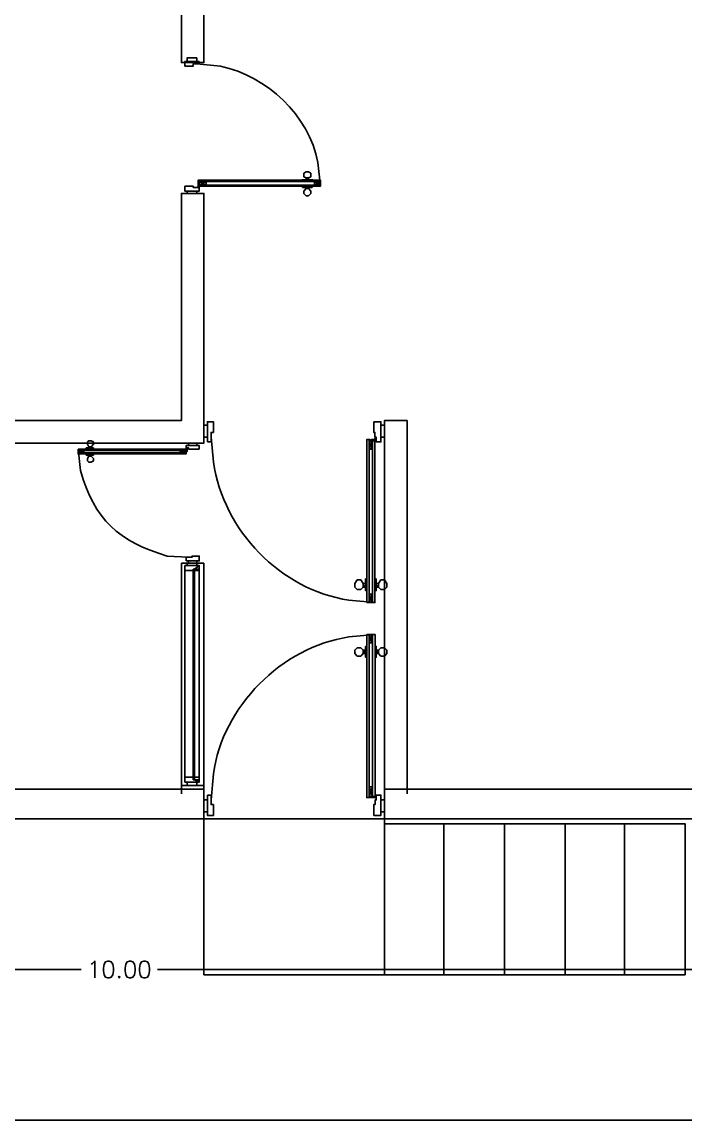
# Model space of a CAD drawing. Header units: millimetres. Extents: x -3 to 3438, y -2371 to 140.
# Drawn here: x 1094.02 to 1098.43, y 36.43 to 43.72 of the extents above; entities that cross this region are included whole.
import ezdxf

# ---------------------------------------------------------------- set-up
doc = ezdxf.new("R2010")
doc.units = ezdxf.units.MM
doc.linetypes.add('DASHDOT', pattern=[25.4, 12.7, -6.35, 0, -6.35])
doc.layers.get('0').update_dxf_attribs({"color": 3})
for name, color, linetype in [('1- 1', 1, 'Continuous'), ('1- 3', 3, 'Continuous'), ('1- muro de carga', 5, 'Continuous'), ('dim-75', 2, 'Continuous'), ('ejes', 140, 'DASHDOT'), ('PUERTAS', 2, 'Continuous'), ('Ventana', 140, 'Continuous')]:
    doc.layers.add(name, color=color, linetype=linetype)
doc.styles.add('75', font='romans.shx', dxfattribs={"height": 0.112})
doc.styles.add('TEXTOS', font='romans.shx')
doc.dimstyles.new('DIM-75P', dxfattribs={"dimtxt": 0.3, "dimasz": 0.3, "dimexe": 0.0675, "dimexo": 0.0468, "dimgap": 0.0375, "dimtad": 0, "dimtih": 1, "dimtoh": 1, "dimzin": 0, "dimdsep": 46, "dimtxsty": 'TEXTOS', "dimcen": 0.3, "dimclrd": 1, "dimclre": 1, "dimclrt": 2, "dimadec": 0, "dimazin": 0, "dimtfac": 1, "dimtmove": 1, "dimatfit": 3, "dimldrblk": 'flecha', "dimfxl": 0.045, "dimtolj": 1, "dimtzin": 0, "dimlwd": -1, "dimlwe": -1, "dimarcsym": 0})

# ---------------------------------------------------------------- blocks, each defined once
blk = doc.blocks.new('flecha')
at = {"ltscale": 6}
for points in [[(-0.021, 0.03), (-0.106, 0.13), (-0.124, 0.055), (-0.124, 0.212)], [(-0.021, -0.03), (-0.106, -0.13), (-0.124, -0.055), (-0.124, -0.212)]]:
    blk.add_hatch(color=256, dxfattribs=at).paths.add_polyline_path(points)
for p, q in [((-0.127, 0.244), (-0.127, 0.025)), ((0.009, -0.017), (-0.137, 0.242)), ((0.009, 0.017), (-0.137, -0.242)), ((-0.127, 0.025), (-0.104, 0.122)), ((0, 0), (-0.104, 0.122)), ((0, 0), (-0.104, -0.122)), ((-0.127, -0.025), (-0.127, -0.244)), ((-0.127, -0.025), (-0.104, -0.122))]:
    blk.add_line(p, q, dxfattribs=at)
for points in [[(-0.021, 0.03), (-0.106, 0.13), (-0.124, 0.055), (-0.124, 0.212)], [(-0.021, -0.03), (-0.106, -0.13), (-0.124, -0.055), (-0.124, -0.212)]]:
    blk.add_lwpolyline(points, close=True, dxfattribs=at)
blk = doc.blocks.new('*D149')
at = {"layer": 'Defpoints', "color": 0, "transparency": 16777216}
for p in [(1089.6639, 38.4285), (1099.6718, 38.4285), (1099.6718, 37.4285)]:
    blk.add_point(p, dxfattribs=at)
at = {"layer": 'dim-75', "color": 1, "transparency": 16777216}
for p, q in [((1089.6639, 38.3817), (1089.6639, 37.361)), ((1099.6718, 38.3817), (1099.6718, 37.361)), ((1089.7276, 37.4285), (1094.4143, 37.4285)), ((1099.608, 37.4285), (1094.9213, 37.4285))]:
    blk.add_line(p, q, dxfattribs=at)
at = {"layer": 'dim-75', "color": 1, "transparency": 16777216, "xscale": 0.06375, "yscale": 0.06375, "zscale": 0.06375, "rotation": 180}
blk.add_blockref('flecha', (1089.6639, 37.4285), dxfattribs=at)
at = {"layer": 'dim-75', "color": 1, "transparency": 16777216, "xscale": 0.06375, "yscale": 0.06375, "zscale": 0.06375}
blk.add_blockref('flecha', (1099.6718, 37.4285), dxfattribs=at)
at = {"layer": 'dim-75', "transparency": 16777216, "insert": (1094.6678, 37.4285), "char_height": 0.112, "attachment_point": 5, "style": '75'}
blk.add_mtext('\\A1;10.00', dxfattribs=at)
blk = doc.blocks.new('*D163')
at = {"layer": 'Defpoints', "color": 0, "transparency": 16777216}
for p in [(1089.1409, 38.4285), (1251.7081, 38.4285), (1089.1409, 36.4285)]:
    blk.add_point(p, dxfattribs=at)
at = {"layer": 'dim-75', "color": 1, "transparency": 16777216}
for p, q in [((1089.1409, 38.3817), (1089.1409, 36.361)), ((1251.7081, 38.3817), (1251.7081, 36.361)), ((1089.2047, 36.4285), (1170.1177, 36.4285)), ((1251.6444, 36.4285), (1170.7314, 36.4285))]:
    blk.add_line(p, q, dxfattribs=at)
at = {"layer": 'dim-75', "color": 1, "transparency": 16777216, "xscale": 0.06375, "yscale": 0.06375, "zscale": 0.06375, "rotation": 180}
blk.add_blockref('flecha', (1089.1409, 36.4285), dxfattribs=at)
at = {"layer": 'dim-75', "color": 1, "transparency": 16777216, "xscale": 0.06375, "yscale": 0.06375, "zscale": 0.06375}
blk.add_blockref('flecha', (1251.7081, 36.4285), dxfattribs=at)
at = {"layer": 'dim-75', "transparency": 16777216, "insert": (1170.4245, 36.4285), "char_height": 0.112, "attachment_point": 5, "style": '75'}
blk.add_mtext('\\A1;162.50', dxfattribs=at)
blk = doc.blocks.new('planta conjunto')
at = {"layer": '1- 1', "lineweight": 25}
for points in [[(6.0426, 5.0552), (6.0426, 5.0316), (5.9794, 5.0316), (5.9794, 5.0552), (6.0426, 5.0552)], [(6.0584, 5.0316), (6.0584, 5.0157), (6.019, 5.0157), (6.019, 5), (5.9636, 5), (5.9636, 5.0316), (6.0584, 5.0316)], [(6.8641, 4.2417), (6.0506, 4.2417), (6.0506, 4.218), (6.0585, 4.218), (6.0585, 4.2022), (6.8641, 4.2022), (6.8641, 4.2417)], [(6.1058, 4.2338), (6.1058, 4.2101), (6.0584, 4.2101), (6.0584, 4.2338), (6.1058, 4.2338)], [(6.1058, 4.2338), (6.0584, 4.2101)], [(6.1058, 4.2101), (6.0584, 4.2338)], [(6.8246, 4.2338), (6.1058, 4.2338)], [(6.7456, 4.2417), (6.7456, 4.2496)], [(6.7456, 4.2417), (6.7456, 4.2496)], [(6.8088, 4.2417), (6.7457, 4.2417)], [(6.7535, 4.2417), (6.7535, 4.2496)], [(6.7535, 4.2417), (6.7535, 4.2496)], [(6.7535, 4.2417), (6.7535, 4.2496)], [(6.7693, 4.2575), (6.7536, 4.2654), (6.7536, 4.2891), (6.7693, 4.297), (6.7852, 4.297), (6.801, 4.2891), (6.801, 4.2654), (6.7852, 4.2575)], [(6.7614, 4.2417), (6.7614, 4.2496)], [(6.7614, 4.2417), (6.7614, 4.2496)], [(6.7693, 4.2417), (6.7693, 4.2496)], [(6.7693, 4.2417), (6.7693, 4.2496)], [(6.7772, 4.2575), (6.7772, 4.2417)], [(6.7772, 4.2417), (6.7772, 4.2496)], [(6.7851, 4.2417), (6.7851, 4.2496)], [(6.7851, 4.2417), (6.7851, 4.2496)], [(6.793, 4.2417), (6.793, 4.2496)], [(6.793, 4.2417), (6.793, 4.2496)], [(6.8009, 4.2417), (6.8009, 4.2496)], [(6.8009, 4.2417), (6.8009, 4.2496)], [(6.8088, 4.2417), (6.8088, 4.2496)], [(6.8246, 4.2338), (6.8641, 4.2101), (6.8246, 4.2101), (6.8246, 4.2338), (6.8641, 4.2338), (6.8641, 4.2101)], [(6.8641, 4.2338), (6.8247, 4.2101)], [(5.9636, 4.2022), (5.9636, 4.1706), (6.0585, 4.1706), (6.0585, 4.1943), (6.019, 4.1943), (6.019, 4.2022), (5.9636, 4.2022)], [(6.0426, 4.1706), (6.0426, 4.1548), (5.9794, 4.1548), (5.9794, 4.1706), (6.0426, 4.1706)], [(6.0584, 4.2022), (6.0584, 4.218), (6.0506, 4.218), (6.0506, 4.2022)], [(6.0584, 4.2022), (6.0584, 4.1943), (6.0506, 4.1943), (6.0506, 4.2022)], [(6.8246, 4.2101), (6.1058, 4.2101)], [(6.1058, 4.2101), (6.1058, 4.2101)], [(6.7456, 4.1943), (6.7456, 4.2022)], [(6.8088, 4.1943), (6.7457, 4.1943)], [(6.7535, 4.1943), (6.7535, 4.2022)], [(6.7851, 4.1864), (6.8009, 4.1706), (6.8009, 4.1548), (6.7851, 4.139), (6.7693, 4.139), (6.7535, 4.1548), (6.7535, 4.1706), (6.7693, 4.1864)], [(6.7614, 4.1943), (6.7614, 4.2022)], [(6.7693, 4.1943), (6.7693, 4.2022)], [(6.7693, 4.1943), (6.7693, 4.2022)], [(6.7772, 4.1943), (6.7772, 4.2022)], [(6.7773, 4.1864), (6.7773, 4.1943)], [(6.7851, 4.1943), (6.7851, 4.2022)], [(6.7851, 4.1943), (6.7851, 4.2022)], [(6.793, 4.1943), (6.793, 4.2022)], [(6.8009, 4.1943), (6.8009, 4.2022)], [(6.8088, 4.1943), (6.8088, 4.2022)], [(6.8088, 4.1943), (6.8088, 4.2022)], [(7.2354, 1.5165), (7.2354, 1.5955)], [(7.2512, 1.5402), (7.2354, 1.5402)], [(7.2512, 1.5402), (7.267, 1.5244), (7.2907, 1.5244), (7.3065, 1.5402), (7.3065, 1.5639), (7.2907, 1.5876), (7.267, 1.5876), (7.2512, 1.5639)], [(6.09, -0.0316), (6.09, -1.0348), (9.2891, -1.0348), (8.8863, -1.0348), (8.8863, -0.0316), (9.2891, -0.0316), (9.2891, -1.0348)], [(7.6856, -0.0316), (7.6856, -1.0348), (7.2906, -1.0348), (7.2906, -0.0316), (7.6856, -0.0316)], [(8.0884, -0.0316), (8.0884, -1.0348), (7.6856, -1.0348), (7.6856, -0.0316), (8.0884, -0.0316)], [(8.4913, -0.0316), (8.4913, -1.0348), (8.0884, -1.0348), (8.0884, -0.0316), (8.4913, -0.0316)], [(8.8862, -0.0316), (8.8862, -1.0348), (8.4913, -1.0348), (8.4913, -0.0316), (8.8862, -0.0316)], [(7.6856, -1.0348), (7.6856, -1.0348)], [(8.0884, -1.0348), (8.0884, -1.0348)], [(8.4913, -1.0348), (8.4913, -1.0348)], [(8.8862, -1.0348), (8.8862, -1.0348)]]:
    blk.add_lwpolyline(points, dxfattribs=at)
for points, knots in [([(6.0426, 5.0158), (6.0426, 5.0158), (6.2006, 5), (6.2006, 5), (6.5108, 4.9329), (6.7862, 4.6757), (6.8483, 4.3601), (6.8483, 4.3601), (6.8642, 4.2022), (6.8642, 4.2022)], [0, 0, 0, 0, 1, 1, 1, 2, 2, 2, 3, 3, 3, 3]), ([(6.7693, 4.2575), (6.7693, 4.2575), (6.7693, 4.2417), (6.7693, 4.2417), (6.7693, 4.2417), (6.7693, 4.2575), (6.7693, 4.2575), (6.7693, 4.2575), (6.7693, 4.2417), (6.7693, 4.2417), (6.7693, 4.2417), (6.7693, 4.2575), (6.7693, 4.2575), (6.7693, 4.2575), (6.7851, 4.2575), (6.7851, 4.2575)], [0, 0, 0, 0, 1, 1, 1, 2, 2, 2, 3, 3, 3, 4, 4, 4, 5, 5, 5, 5]), ([(6.7851, 4.2575), (6.7851, 4.2575), (6.7851, 4.2417), (6.7851, 4.2417), (6.7851, 4.2417), (6.7851, 4.2575), (6.7851, 4.2575), (6.7851, 4.2575), (6.7851, 4.2417), (6.7851, 4.2417)], [0, 0, 0, 0, 1, 1, 1, 2, 2, 2, 3, 3, 3, 3]), ([(6.7456, 4.1943), (6.7456, 4.1943), (6.7456, 4.2022), (6.7456, 4.2022), (6.7456, 4.2022), (6.7456, 4.1943), (6.7456, 4.1943)], [0, 0, 0, 0, 1, 1, 1, 2, 2, 2, 2]), ([(6.7535, 4.1943), (6.7535, 4.1943), (6.7535, 4.2022), (6.7535, 4.2022), (6.7535, 4.2022), (6.7535, 4.1943), (6.7535, 4.1943), (6.7535, 4.1943), (6.7535, 4.2022), (6.7535, 4.2022), (6.7535, 4.2022), (6.7535, 4.1943), (6.7535, 4.1943)], [0, 0, 0, 0, 1, 1, 1, 2, 2, 2, 3, 3, 3, 4, 4, 4, 4]), ([(6.7535, 4.1943), (6.7535, 4.1943), (6.7535, 4.2022), (6.7535, 4.2022), (6.7535, 4.2022), (6.7535, 4.1943), (6.7535, 4.1943)], [0, 0, 0, 0, 1, 1, 1, 2, 2, 2, 2]), ([(6.7614, 4.1943), (6.7614, 4.1943), (6.7614, 4.2022), (6.7614, 4.2022), (6.7614, 4.2022), (6.7614, 4.1943), (6.7614, 4.1943)], [0, 0, 0, 0, 1, 1, 1, 2, 2, 2, 2]), ([(6.7852, 4.1864), (6.7852, 4.1864), (6.7694, 4.1864), (6.7694, 4.1864), (6.7694, 4.1864), (6.7694, 4.1943), (6.7694, 4.1943), (6.7694, 4.1943), (6.7694, 4.1864), (6.7694, 4.1864), (6.7694, 4.1864), (6.7694, 4.1943), (6.7694, 4.1943), (6.7694, 4.1943), (6.7694, 4.1864), (6.7694, 4.1864)], [0, 0, 0, 0, 1, 1, 1, 2, 2, 2, 3, 3, 3, 4, 4, 4, 5, 5, 5, 5]), ([(6.7852, 4.1864), (6.7852, 4.1864), (6.7852, 4.1943), (6.7852, 4.1943), (6.7852, 4.1943), (6.7852, 4.1864), (6.7852, 4.1864), (6.7852, 4.1864), (6.7852, 4.1943), (6.7852, 4.1943)], [0, 0, 0, 0, 1, 1, 1, 2, 2, 2, 3, 3, 3, 3]), ([(6.793, 4.1943), (6.793, 4.1943), (6.793, 4.2022), (6.793, 4.2022), (6.793, 4.2022), (6.793, 4.1943), (6.793, 4.1943), (6.793, 4.1943), (6.793, 4.2022), (6.793, 4.2022)], [0, 0, 0, 0, 1, 1, 1, 2, 2, 2, 3, 3, 3, 3]), ([(6.8009, 4.1943), (6.8009, 4.1943), (6.8009, 4.2022), (6.8009, 4.2022), (6.8009, 4.2022), (6.8009, 4.1943), (6.8009, 4.1943), (6.8009, 4.1943), (6.8009, 4.2022), (6.8009, 4.2022), (6.8009, 4.2022), (6.8009, 4.1943), (6.8009, 4.1943), (6.8009, 4.1943), (6.8009, 4.2022), (6.8009, 4.2022), (6.8009, 4.2022), (6.8009, 4.1943), (6.8009, 4.1943)], [0, 0, 0, 0, 1, 1, 1, 2, 2, 2, 3, 3, 3, 4, 4, 4, 5, 5, 5, 6, 6, 6, 6]), ([(7.2512, 1.5402), (7.2512, 1.5402), (7.2512, 1.5639), (7.2512, 1.5639), (7.2512, 1.5639), (7.2354, 1.5639), (7.2354, 1.5639), (7.2354, 1.5639), (7.2512, 1.5639), (7.2512, 1.5639), (7.2512, 1.5639), (7.2354, 1.5639), (7.2354, 1.5639), (7.2354, 1.5639), (7.2512, 1.5639), (7.2512, 1.5639)], [0, 0, 0, 0, 1, 1, 1, 2, 2, 2, 3, 3, 3, 4, 4, 4, 5, 5, 5, 5]), ([(7.2512, 1.5481), (7.2512, 1.5481), (7.2354, 1.5481), (7.2354, 1.5481), (7.2354, 1.5481), (7.2512, 1.5481), (7.2512, 1.5481), (7.2512, 1.5481), (7.2354, 1.5481), (7.2354, 1.5481)], [0, 0, 0, 0, 1, 1, 1, 2, 2, 2, 3, 3, 3, 3])]:
    blk.add_open_spline(points, degree=3, knots=knots, dxfattribs=at)
at = {"layer": '1- 3', "lineweight": 25}
for points in [[(6.0901, 1.6982), (5.94, 1.6982)], [(5.94, 1.6982), (5.94, 0.1658)], [(6.09, 1.6982), (6.09, 0.1658)]]:
    blk.add_lwpolyline(points, dxfattribs=at)
at = {"layer": '1- muro de carga', "lineweight": 25}
blk.add_lwpolyline([(0, 0), (0, 80), (141.0822, 80), (162.5672, 0)], close=True, dxfattribs=at)
for points in [[(6.0901, 0.1975), (0.1975, 0.1975), (0.1975, 79.8025), (140.9227, 79.8025), (162.306, 0.1975), (7.2907, 0.1975)], [(5.9399, 19.8262), (0.2922, 19.8262), (0.2922, 19.9762), (6.09, 19.9762), (6.09, 5.0236), (5.9399, 5.0236), (5.9399, 19.8262)], [(3.6256, 2.6461), (5.94, 2.6461), (5.94, 4.1548), (6.0901, 4.1548), (6.0901, 2.496), (3.7362, 2.496), (3.7362, 0.1658)], [(7.4407, 0.1658), (7.4407, 2.6461), (7.2906, 2.6461), (7.2906, -0.0316)], [(6.09, 0.2211), (6.09, -0.0316)]]:
    blk.add_lwpolyline(points, dxfattribs=at)
at = {"layer": 'ejes'}
blk.add_line((-8.0095, 0.4739), (162.4488, 0.4739), dxfattribs=at)
at = {"layer": 'PUERTAS', "lineweight": 25}
for points in [[(6.1137, 2.5039), (6.1374, 2.5039), (6.1374, 2.5671), (6.1532, 2.5671), (6.1532, 2.6382), (6.1137, 2.6382), (6.1137, 2.5039)], [(7.2195, 2.6382), (7.2669, 2.6382), (7.2669, 2.5039), (7.2353, 2.5039), (7.2353, 2.5355), (7.2274, 2.5355), (7.2274, 2.5671), (7.2195, 2.5671), (7.2195, 2.6382)], [(7.2907, 2.496), (7.2907, 2.6461)], [(6.09, 2.6145), (6.09, 2.5355), (6.1137, 2.5355), (6.1137, 2.6145), (6.09, 2.6145)], [(7.2669, 2.6145), (7.2669, 2.5355), (7.2907, 2.5355), (7.2907, 2.6145), (7.2669, 2.6145)], [(5.3239, 2.4723), (5.316, 2.4881), (5.316, 2.5039), (5.3239, 2.5118), (5.3397, 2.5118), (5.3555, 2.5039), (5.3555, 2.4881), (5.3397, 2.4723)], [(6.0585, 2.4565), (6.0585, 2.4802), (5.9716, 2.4802), (5.9716, 2.4644), (5.9874, 2.4644), (5.9874, 2.4565), (6.0585, 2.4565)], [(5.9874, 2.4802), (5.9874, 2.496), (6.0427, 2.496), (6.0427, 2.4802), (5.9874, 2.4802)], [(6.09, 2.5355), (6.09, 2.5355)], [(7.1721, 1.4375), (7.1721, 2.5197), (7.1959, 2.5197), (7.1959, 2.5118), (7.2274, 2.5118), (7.2274, 1.4375), (7.1721, 1.4375)], [(7.2117, 2.4565), (7.2117, 2.5118), (7.1879, 2.5118), (7.1879, 2.4565), (7.2117, 2.4565)], [(7.188, 2.4565), (7.2117, 2.5118)], [(7.2117, 2.4565), (7.188, 2.5118)], [(7.2669, 2.5355), (7.2669, 2.5355)], [(5.2528, 2.4565), (5.2528, 2.4249), (5.9716, 2.4249), (5.9716, 2.4565), (5.2528, 2.4565)], [(5.2528, 2.4328), (5.2923, 2.4486)], [(5.2923, 2.4328), (5.2528, 2.4486), (5.2923, 2.4486), (5.2923, 2.4328), (5.2528, 2.4328), (5.2528, 2.4486)], [(5.2528, 2.4249), (5.2528, 2.4249)], [(5.2923, 2.4486), (5.9321, 2.4486)], [(5.2923, 2.4328), (5.9321, 2.4328)], [(5.308, 2.4644), (5.3554, 2.4644)], [(5.308, 2.4644), (5.308, 2.4565)], [(5.308, 2.417), (5.308, 2.4249)], [(5.3159, 2.4644), (5.3159, 2.4565)], [(5.3159, 2.417), (5.3159, 2.4249)], [(5.3396, 2.4091), (5.3554, 2.3933), (5.3554, 2.3775), (5.3396, 2.3696), (5.3238, 2.3696), (5.3159, 2.3775), (5.3159, 2.3933), (5.3238, 2.4091)], [(5.3238, 2.4644), (5.3238, 2.4565)], [(5.3238, 2.417), (5.3238, 2.4249)], [(5.3318, 2.4723), (5.3318, 2.4644)], [(5.3318, 2.4644), (5.3318, 2.4565)], [(5.3318, 2.417), (5.3318, 2.4249)], [(5.3318, 2.4091), (5.3318, 2.417)], [(5.3397, 2.4644), (5.3397, 2.4565)], [(5.3397, 2.4644), (5.3397, 2.4565)], [(5.3397, 2.417), (5.3397, 2.4249)], [(5.3397, 2.417), (5.3397, 2.4249)], [(5.3476, 2.4644), (5.3476, 2.4565)], [(5.3476, 2.4644), (5.3476, 2.4565)], [(5.3476, 2.417), (5.3476, 2.4249)], [(5.3476, 2.417), (5.3476, 2.4249)], [(5.9321, 2.4328), (5.9321, 2.4486), (5.9716, 2.4486), (5.9716, 2.4328), (5.9321, 2.4328)], [(5.9321, 2.4486), (5.9321, 2.4486)], [(5.9321, 2.4328), (5.9716, 2.4486)], [(5.9321, 2.4486), (5.9716, 2.4328)], [(5.9715, 2.4565), (5.9715, 2.4407), (5.9795, 2.4407), (5.9795, 2.4565)], [(5.9795, 2.4565), (5.9795, 2.4644)], [(7.188, 1.4928), (7.188, 2.4565)], [(7.2117, 1.4928), (7.2117, 2.4565)], [(5.9715, 1.714), (5.9715, 1.7377), (6.011, 1.7377), (6.011, 1.7456), (6.0585, 1.7456), (6.0585, 1.714), (5.9715, 1.714)], [(5.9874, 1.6982), (5.9874, 1.714), (6.0427, 1.714), (6.0427, 1.6982), (5.9874, 1.6982)], [(7.1484, 1.5639), (7.1327, 1.5876), (7.109, 1.5876), (7.0932, 1.5639), (7.0932, 1.5402), (7.109, 1.5244), (7.1327, 1.5244), (7.1484, 1.5402)], [(7.1484, 1.5402), (7.1643, 1.5402)], [(7.1643, 1.5955), (7.1722, 1.5955)], [(7.1643, 1.5165), (7.1643, 1.5955)], [(7.1643, 1.5797), (7.1722, 1.5797)], [(7.1643, 1.5639), (7.1722, 1.5639)], [(7.1643, 1.556), (7.1722, 1.556)], [(7.1643, 1.5481), (7.1722, 1.5481)], [(7.2354, 1.5955), (7.2275, 1.5955)], [(7.2354, 1.5797), (7.2275, 1.5797)], [(7.2354, 1.5639), (7.2275, 1.5639)], [(7.2354, 1.556), (7.2275, 1.556)], [(7.2354, 1.5481), (7.2275, 1.5481)], [(7.1643, 1.5165), (7.1722, 1.5165)], [(7.1879, 1.4375), (7.2117, 1.4928)], [(7.1879, 1.4928), (7.2117, 1.4375), (7.2117, 1.4928), (7.1879, 1.4928), (7.1879, 1.4375), (7.2117, 1.4375)], [(7.2354, 1.5165), (7.2275, 1.5165)], [(7.1722, 1.2243), (7.1722, 0.1422), (7.1959, 0.1422), (7.1959, 0.15), (7.2275, 0.15), (7.2275, 1.2243), (7.1722, 1.2243)], [(7.188, 1.2243), (7.2117, 1.169)], [(7.188, 1.169), (7.2117, 1.2243), (7.2117, 1.169), (7.188, 1.169), (7.188, 1.2243), (7.2117, 1.2243)], [(7.188, 1.169), (7.188, 0.2132)], [(7.2117, 1.169), (7.2117, 0.2132)], [(7.1485, 1.0979), (7.1327, 1.0821), (7.109, 1.0821), (7.0932, 1.0979), (7.0932, 1.1216), (7.109, 1.1374), (7.1327, 1.1374), (7.1485, 1.1216)], [(7.1485, 1.1058), (7.1643, 1.1058)], [(7.1485, 1.0979), (7.1643, 1.0979)], [(7.1643, 1.1453), (7.1722, 1.1453)], [(7.1643, 1.1216), (7.1722, 1.1216)], [(7.1643, 1.1137), (7.1722, 1.1137)], [(7.1643, 1.1058), (7.1722, 1.1058)], [(7.1643, 1.0979), (7.1722, 1.0979)], [(7.2354, 1.1453), (7.2275, 1.1453)], [(7.2354, 1.1216), (7.2275, 1.1216)], [(7.2354, 1.1137), (7.2275, 1.1137)], [(7.2354, 1.1058), (7.2275, 1.1058)], [(7.2354, 1.0979), (7.2275, 1.0979)], [(7.2354, 1.1453), (7.2354, 1.0742)], [(7.2512, 1.1058), (7.2354, 1.1058)], [(7.2512, 1.0979), (7.2354, 1.0979)], [(7.2512, 1.1216), (7.267, 1.1374), (7.2907, 1.1374), (7.3065, 1.1216), (7.3065, 1.0979), (7.2907, 1.0821), (7.267, 1.0821), (7.2512, 1.0979)], [(7.1643, 1.0821), (7.1722, 1.0821)], [(7.2354, 1.0821), (7.2275, 1.0821)], [(6.1137, 0.1579), (6.1375, 0.1579), (6.1375, 0.0948), (6.1532, 0.0948), (6.1532, 0.0237), (6.1137, 0.0237), (6.1137, 0.1579)], [(7.2117, 0.2132), (7.2117, 0.15), (7.188, 0.15), (7.188, 0.2132), (7.2117, 0.2132)], [(7.188, 0.2132), (7.2117, 0.15)], [(7.2117, 0.2132), (7.188, 0.15)], [(7.2275, 0.1422), (7.2275, 0.15), (7.2354, 0.1422), (7.2038, 0.1422), (7.2275, 0.1422)], [(7.2196, 0.0237), (7.267, 0.0237), (7.267, 0.1579), (7.2354, 0.1579), (7.2354, 0.1263), (7.2275, 0.1263), (7.2275, 0.0948), (7.2196, 0.0948), (7.2196, 0.0237)], [(6.0901, 0.0473), (6.0901, 0.1263), (6.1137, 0.1263), (6.1137, 0.0473), (6.0901, 0.0473)], [(6.0901, 0.1263), (6.0901, 0.1263)], [(7.267, 0.0473), (7.267, 0.1263), (7.2907, 0.1263), (7.2907, 0.0473), (7.267, 0.0473)], [(7.267, 0.1263), (7.267, 0.1263)]]:
    blk.add_lwpolyline(points, dxfattribs=at)
for points, knots in [([(6.1374, 2.5355), (6.1374, 2.5355), (6.1532, 2.3696), (6.1532, 2.3696), (6.2196, 1.9152), (6.5974, 1.5225), (7.0537, 1.4533), (7.0537, 1.4533), (7.2274, 1.4375), (7.2274, 1.4375)], [0, 0, 0, 0, 1, 1, 1, 2, 2, 2, 3, 3, 3, 3]), ([(7.2274, 2.5197), (7.2274, 2.5197), (7.2353, 2.5197), (7.2353, 2.5197), (7.2353, 2.5197), (7.2274, 2.5276), (7.2274, 2.5276), (7.2274, 2.5276), (7.2274, 2.5197), (7.2274, 2.5197), (7.2274, 2.5197), (7.2037, 2.5197), (7.2037, 2.5197), (7.2037, 2.5197), (7.2274, 2.5197), (7.2274, 2.5197)], [0, 0, 0, 0, 1, 1, 1, 2, 2, 2, 3, 3, 3, 4, 4, 4, 5, 5, 5, 5]), ([(5.9874, 1.7377), (5.9874, 1.7377), (5.8452, 1.7456), (5.8452, 1.7456), (5.5249, 1.842), (5.3606, 1.9885), (5.2686, 2.3143), (5.2686, 2.3143), (5.2528, 2.4565), (5.2528, 2.4565)], [0, 0, 0, 0, 1, 1, 1, 2, 2, 2, 3, 3, 3, 3]), ([(5.308, 2.4644), (5.308, 2.4644), (5.308, 2.4565), (5.308, 2.4565), (5.308, 2.4565), (5.308, 2.4644), (5.308, 2.4644), (5.308, 2.4644), (5.308, 2.4565), (5.308, 2.4565), (5.308, 2.4565), (5.308, 2.4644), (5.308, 2.4644), (5.308, 2.4644), (5.308, 2.4565), (5.308, 2.4565), (5.308, 2.4565), (5.308, 2.4644), (5.308, 2.4644)], [0, 0, 0, 0, 1, 1, 1, 2, 2, 2, 3, 3, 3, 4, 4, 4, 5, 5, 5, 6, 6, 6, 6]), ([(5.308, 2.417), (5.308, 2.417), (5.308, 2.4249), (5.308, 2.4249), (5.308, 2.4249), (5.308, 2.417), (5.308, 2.417), (5.308, 2.417), (5.308, 2.4249), (5.308, 2.4249), (5.308, 2.4249), (5.308, 2.417), (5.308, 2.417), (5.308, 2.417), (5.308, 2.4249), (5.308, 2.4249), (5.308, 2.4249), (5.308, 2.417), (5.308, 2.417), (5.308, 2.417), (5.3554, 2.417), (5.3554, 2.417)], [0, 0, 0, 0, 1, 1, 1, 2, 2, 2, 3, 3, 3, 4, 4, 4, 5, 5, 5, 6, 6, 6, 7, 7, 7, 7]), ([(5.3159, 2.4644), (5.3159, 2.4644), (5.3159, 2.4565), (5.3159, 2.4565), (5.3159, 2.4565), (5.3159, 2.4644), (5.3159, 2.4644)], [0, 0, 0, 0, 1, 1, 1, 2, 2, 2, 2]), ([(5.3159, 2.4644), (5.3159, 2.4644), (5.3159, 2.4565), (5.3159, 2.4565), (5.3159, 2.4565), (5.3159, 2.4644), (5.3159, 2.4644)], [0, 0, 0, 0, 1, 1, 1, 2, 2, 2, 2]), ([(5.3159, 2.417), (5.3159, 2.417), (5.3159, 2.4249), (5.3159, 2.4249), (5.3159, 2.4249), (5.3159, 2.417), (5.3159, 2.417)], [0, 0, 0, 0, 1, 1, 1, 2, 2, 2, 2]), ([(5.3159, 2.417), (5.3159, 2.417), (5.3159, 2.4249), (5.3159, 2.4249), (5.3159, 2.4249), (5.3159, 2.417), (5.3159, 2.417)], [0, 0, 0, 0, 1, 1, 1, 2, 2, 2, 2]), ([(5.3238, 2.4723), (5.3238, 2.4723), (5.3397, 2.4723), (5.3397, 2.4723), (5.3397, 2.4723), (5.3397, 2.4644), (5.3397, 2.4644), (5.3397, 2.4644), (5.3397, 2.4723), (5.3397, 2.4723), (5.3397, 2.4723), (5.3397, 2.4644), (5.3397, 2.4644), (5.3397, 2.4644), (5.3397, 2.4723), (5.3397, 2.4723)], [0, 0, 0, 0, 1, 1, 1, 2, 2, 2, 3, 3, 3, 4, 4, 4, 5, 5, 5, 5]), ([(5.3238, 2.4723), (5.3238, 2.4723), (5.3238, 2.4644), (5.3238, 2.4644), (5.3238, 2.4644), (5.3238, 2.4723), (5.3238, 2.4723), (5.3238, 2.4723), (5.3238, 2.4644), (5.3238, 2.4644)], [0, 0, 0, 0, 1, 1, 1, 2, 2, 2, 3, 3, 3, 3]), ([(5.3238, 2.4644), (5.3238, 2.4644), (5.3238, 2.4565), (5.3238, 2.4565), (5.3238, 2.4565), (5.3238, 2.4644), (5.3238, 2.4644)], [0, 0, 0, 0, 1, 1, 1, 2, 2, 2, 2]), ([(5.3238, 2.417), (5.3238, 2.417), (5.3238, 2.4249), (5.3238, 2.4249), (5.3238, 2.4249), (5.3238, 2.417), (5.3238, 2.417)], [0, 0, 0, 0, 1, 1, 1, 2, 2, 2, 2]), ([(5.3238, 2.4091), (5.3238, 2.4091), (5.3238, 2.417), (5.3238, 2.417), (5.3238, 2.417), (5.3238, 2.4091), (5.3238, 2.4091), (5.3238, 2.4091), (5.3238, 2.417), (5.3238, 2.417)], [0, 0, 0, 0, 1, 1, 1, 2, 2, 2, 3, 3, 3, 3]), ([(5.3397, 2.4091), (5.3397, 2.4091), (5.3397, 2.417), (5.3397, 2.417), (5.3397, 2.417), (5.3397, 2.4091), (5.3397, 2.4091), (5.3397, 2.4091), (5.3397, 2.417), (5.3397, 2.417), (5.3397, 2.417), (5.3397, 2.4091), (5.3397, 2.4091), (5.3397, 2.4091), (5.3239, 2.4091), (5.3239, 2.4091)], [0, 0, 0, 0, 1, 1, 1, 2, 2, 2, 3, 3, 3, 4, 4, 4, 5, 5, 5, 5]), ([(5.3476, 2.4644), (5.3476, 2.4644), (5.3476, 2.4565), (5.3476, 2.4565), (5.3476, 2.4565), (5.3476, 2.4644), (5.3476, 2.4644)], [0, 0, 0, 0, 1, 1, 1, 2, 2, 2, 2]), ([(5.3476, 2.417), (5.3476, 2.417), (5.3476, 2.4249), (5.3476, 2.4249), (5.3476, 2.4249), (5.3476, 2.417), (5.3476, 2.417)], [0, 0, 0, 0, 1, 1, 1, 2, 2, 2, 2]), ([(5.3555, 2.4644), (5.3555, 2.4644), (5.3555, 2.4565), (5.3555, 2.4565), (5.3555, 2.4565), (5.3555, 2.4644), (5.3555, 2.4644), (5.3555, 2.4644), (5.3555, 2.4565), (5.3555, 2.4565), (5.3555, 2.4565), (5.3555, 2.4644), (5.3555, 2.4644), (5.3555, 2.4644), (5.3555, 2.4565), (5.3555, 2.4565), (5.3555, 2.4565), (5.3555, 2.4644), (5.3555, 2.4644), (5.3555, 2.4644), (5.3555, 2.4565), (5.3555, 2.4565), (5.3555, 2.4565), (5.3555, 2.4644), (5.3555, 2.4644), (5.3555, 2.4644), (5.3555, 2.4565), (5.3555, 2.4565)], [0, 0, 0, 0, 1, 1, 1, 2, 2, 2, 3, 3, 3, 4, 4, 4, 5, 5, 5, 6, 6, 6, 7, 7, 7, 8, 8, 8, 9, 9, 9, 9]), ([(5.3555, 2.417), (5.3555, 2.417), (5.3555, 2.4249), (5.3555, 2.4249), (5.3555, 2.4249), (5.3555, 2.417), (5.3555, 2.417), (5.3555, 2.417), (5.3555, 2.4249), (5.3555, 2.4249), (5.3555, 2.4249), (5.3555, 2.417), (5.3555, 2.417), (5.3555, 2.417), (5.3555, 2.4249), (5.3555, 2.4249), (5.3555, 2.4249), (5.3555, 2.417), (5.3555, 2.417), (5.3555, 2.417), (5.3555, 2.4249), (5.3555, 2.4249), (5.3555, 2.4249), (5.3555, 2.417), (5.3555, 2.417), (5.3555, 2.417), (5.3555, 2.4249), (5.3555, 2.4249)], [0, 0, 0, 0, 1, 1, 1, 2, 2, 2, 3, 3, 3, 4, 4, 4, 5, 5, 5, 6, 6, 6, 7, 7, 7, 8, 8, 8, 9, 9, 9, 9]), ([(7.1484, 1.5639), (7.1484, 1.5639), (7.1643, 1.5639), (7.1643, 1.5639), (7.1643, 1.5639), (7.1484, 1.5639), (7.1484, 1.5639), (7.1484, 1.5639), (7.1643, 1.5639), (7.1643, 1.5639), (7.1643, 1.5639), (7.1484, 1.5639), (7.1484, 1.5639), (7.1484, 1.5639), (7.1484, 1.5402), (7.1484, 1.5402)], [0, 0, 0, 0, 1, 1, 1, 2, 2, 2, 3, 3, 3, 4, 4, 4, 5, 5, 5, 5]), ([(7.1484, 1.5481), (7.1484, 1.5481), (7.1643, 1.5481), (7.1643, 1.5481), (7.1643, 1.5481), (7.1484, 1.5481), (7.1484, 1.5481), (7.1484, 1.5481), (7.1643, 1.5481), (7.1643, 1.5481)], [0, 0, 0, 0, 1, 1, 1, 2, 2, 2, 3, 3, 3, 3]), ([(7.1643, 1.5955), (7.1643, 1.5955), (7.1722, 1.5955), (7.1722, 1.5955), (7.1722, 1.5955), (7.1643, 1.5955), (7.1643, 1.5955)], [0, 0, 0, 0, 1, 1, 1, 2, 2, 2, 2]), ([(7.1643, 1.5876), (7.1643, 1.5876), (7.1722, 1.5876), (7.1722, 1.5876), (7.1722, 1.5876), (7.1643, 1.5876), (7.1643, 1.5876)], [0, 0, 0, 0, 1, 1, 1, 2, 2, 2, 2]), ([(7.1643, 1.5876), (7.1643, 1.5876), (7.1722, 1.5876), (7.1722, 1.5876), (7.1722, 1.5876), (7.1643, 1.5876), (7.1643, 1.5876), (7.1643, 1.5876), (7.1722, 1.5876), (7.1722, 1.5876), (7.1722, 1.5876), (7.1643, 1.5876), (7.1643, 1.5876)], [0, 0, 0, 0, 1, 1, 1, 2, 2, 2, 3, 3, 3, 4, 4, 4, 4]), ([(7.1643, 1.5797), (7.1643, 1.5797), (7.1722, 1.5797), (7.1722, 1.5797), (7.1722, 1.5797), (7.1643, 1.5797), (7.1643, 1.5797)], [0, 0, 0, 0, 1, 1, 1, 2, 2, 2, 2]), ([(7.1643, 1.5718), (7.1643, 1.5718), (7.1722, 1.5718), (7.1722, 1.5718), (7.1722, 1.5718), (7.1643, 1.5718), (7.1643, 1.5718)], [0, 0, 0, 0, 1, 1, 1, 2, 2, 2, 2]), ([(7.1643, 1.5402), (7.1643, 1.5402), (7.1722, 1.5402), (7.1722, 1.5402), (7.1722, 1.5402), (7.1643, 1.5402), (7.1643, 1.5402)], [0, 0, 0, 0, 1, 1, 1, 2, 2, 2, 2]), ([(7.1643, 1.5323), (7.1643, 1.5323), (7.1722, 1.5323), (7.1722, 1.5323), (7.1722, 1.5323), (7.1643, 1.5323), (7.1643, 1.5323)], [0, 0, 0, 0, 1, 1, 1, 2, 2, 2, 2]), ([(7.2354, 1.5955), (7.2354, 1.5955), (7.2275, 1.5955), (7.2275, 1.5955), (7.2275, 1.5955), (7.2354, 1.5955), (7.2354, 1.5955)], [0, 0, 0, 0, 1, 1, 1, 2, 2, 2, 2]), ([(7.2354, 1.5876), (7.2354, 1.5876), (7.2275, 1.5876), (7.2275, 1.5876), (7.2275, 1.5876), (7.2354, 1.5876), (7.2354, 1.5876), (7.2354, 1.5876), (7.2275, 1.5876), (7.2275, 1.5876), (7.2275, 1.5876), (7.2354, 1.5876), (7.2354, 1.5876)], [0, 0, 0, 0, 1, 1, 1, 2, 2, 2, 3, 3, 3, 4, 4, 4, 4]), ([(7.2354, 1.5876), (7.2354, 1.5876), (7.2275, 1.5876), (7.2275, 1.5876), (7.2275, 1.5876), (7.2354, 1.5876), (7.2354, 1.5876)], [0, 0, 0, 0, 1, 1, 1, 2, 2, 2, 2]), ([(7.2354, 1.5797), (7.2354, 1.5797), (7.2275, 1.5797), (7.2275, 1.5797), (7.2275, 1.5797), (7.2354, 1.5797), (7.2354, 1.5797)], [0, 0, 0, 0, 1, 1, 1, 2, 2, 2, 2]), ([(7.2354, 1.5718), (7.2354, 1.5718), (7.2275, 1.5718), (7.2275, 1.5718), (7.2275, 1.5718), (7.2354, 1.5718), (7.2354, 1.5718)], [0, 0, 0, 0, 1, 1, 1, 2, 2, 2, 2]), ([(7.2354, 1.5402), (7.2354, 1.5402), (7.2275, 1.5402), (7.2275, 1.5402), (7.2275, 1.5402), (7.2354, 1.5402), (7.2354, 1.5402)], [0, 0, 0, 0, 1, 1, 1, 2, 2, 2, 2]), ([(7.2354, 1.5323), (7.2354, 1.5323), (7.2275, 1.5323), (7.2275, 1.5323), (7.2275, 1.5323), (7.2354, 1.5323), (7.2354, 1.5323)], [0, 0, 0, 0, 1, 1, 1, 2, 2, 2, 2]), ([(7.1643, 1.5244), (7.1643, 1.5244), (7.1722, 1.5244), (7.1722, 1.5244), (7.1722, 1.5244), (7.1643, 1.5244), (7.1643, 1.5244)], [0, 0, 0, 0, 1, 1, 1, 2, 2, 2, 2]), ([(7.1643, 1.5244), (7.1643, 1.5244), (7.1722, 1.5244), (7.1722, 1.5244), (7.1722, 1.5244), (7.1643, 1.5244), (7.1643, 1.5244), (7.1643, 1.5244), (7.1722, 1.5244), (7.1722, 1.5244), (7.1722, 1.5244), (7.1643, 1.5244), (7.1643, 1.5244)], [0, 0, 0, 0, 1, 1, 1, 2, 2, 2, 3, 3, 3, 4, 4, 4, 4]), ([(7.1643, 1.5165), (7.1643, 1.5165), (7.1722, 1.5165), (7.1722, 1.5165), (7.1722, 1.5165), (7.1643, 1.5165), (7.1643, 1.5165), (7.1643, 1.5165), (7.1722, 1.5165), (7.1722, 1.5165)], [0, 0, 0, 0, 1, 1, 1, 2, 2, 2, 3, 3, 3, 3]), ([(7.2354, 1.5244), (7.2354, 1.5244), (7.2275, 1.5244), (7.2275, 1.5244), (7.2275, 1.5244), (7.2354, 1.5244), (7.2354, 1.5244), (7.2354, 1.5244), (7.2275, 1.5244), (7.2275, 1.5244), (7.2275, 1.5244), (7.2354, 1.5244), (7.2354, 1.5244)], [0, 0, 0, 0, 1, 1, 1, 2, 2, 2, 3, 3, 3, 4, 4, 4, 4]), ([(7.2354, 1.5244), (7.2354, 1.5244), (7.2275, 1.5244), (7.2275, 1.5244), (7.2275, 1.5244), (7.2354, 1.5244), (7.2354, 1.5244)], [0, 0, 0, 0, 1, 1, 1, 2, 2, 2, 2]), ([(7.2354, 1.5165), (7.2354, 1.5165), (7.2275, 1.5165), (7.2275, 1.5165), (7.2275, 1.5165), (7.2354, 1.5165), (7.2354, 1.5165), (7.2354, 1.5165), (7.2275, 1.5165), (7.2275, 1.5165)], [0, 0, 0, 0, 1, 1, 1, 2, 2, 2, 3, 3, 3, 3]), ([(6.1374, 0.1264), (6.1374, 0.1264), (6.1532, 0.3001), (6.1532, 0.3001), (6.2152, 0.7472), (6.6069, 1.1424), (7.0537, 1.2085), (7.0537, 1.2085), (7.2275, 1.2243), (7.2275, 1.2243)], [0, 0, 0, 0, 1, 1, 1, 2, 2, 2, 3, 3, 3, 3]), ([(7.1485, 1.1216), (7.1485, 1.1216), (7.1643, 1.1216), (7.1643, 1.1216), (7.1643, 1.1216), (7.1485, 1.1216), (7.1485, 1.1216)], [0, 0, 0, 0, 1, 1, 1, 2, 2, 2, 2]), ([(7.1485, 1.0979), (7.1485, 1.0979), (7.1643, 1.0979), (7.1643, 1.0979), (7.1643, 1.0979), (7.1485, 1.0979), (7.1485, 1.0979), (7.1485, 1.0979), (7.1485, 1.1216), (7.1485, 1.1216)], [0, 0, 0, 0, 1, 1, 1, 2, 2, 2, 3, 3, 3, 3]), ([(7.1485, 1.1137), (7.1485, 1.1137), (7.1643, 1.1137), (7.1643, 1.1137), (7.1643, 1.1137), (7.1485, 1.1137), (7.1485, 1.1137)], [0, 0, 0, 0, 1, 1, 1, 2, 2, 2, 2]), ([(7.1643, 1.1453), (7.1643, 1.1453), (7.1722, 1.1453), (7.1722, 1.1453), (7.1722, 1.1453), (7.1643, 1.1453), (7.1643, 1.1453), (7.1643, 1.1453), (7.1722, 1.1453), (7.1722, 1.1453), (7.1722, 1.1453), (7.1643, 1.1453), (7.1643, 1.1453), (7.1643, 1.1453), (7.1643, 1.0742), (7.1643, 1.0742)], [0, 0, 0, 0, 1, 1, 1, 2, 2, 2, 3, 3, 3, 4, 4, 4, 5, 5, 5, 5]), ([(7.1643, 1.1374), (7.1643, 1.1374), (7.1722, 1.1374), (7.1722, 1.1374), (7.1722, 1.1374), (7.1643, 1.1374), (7.1643, 1.1374)], [0, 0, 0, 0, 1, 1, 1, 2, 2, 2, 2]), ([(7.1643, 1.1374), (7.1643, 1.1374), (7.1722, 1.1374), (7.1722, 1.1374), (7.1722, 1.1374), (7.1643, 1.1374), (7.1643, 1.1374), (7.1643, 1.1374), (7.1722, 1.1374), (7.1722, 1.1374)], [0, 0, 0, 0, 1, 1, 1, 2, 2, 2, 3, 3, 3, 3]), ([(7.1643, 1.1295), (7.1643, 1.1295), (7.1722, 1.1295), (7.1722, 1.1295), (7.1722, 1.1295), (7.1643, 1.1295), (7.1643, 1.1295), (7.1643, 1.1295), (7.1722, 1.1295), (7.1722, 1.1295)], [0, 0, 0, 0, 1, 1, 1, 2, 2, 2, 3, 3, 3, 3]), ([(7.2354, 1.1453), (7.2354, 1.1453), (7.2275, 1.1453), (7.2275, 1.1453), (7.2275, 1.1453), (7.2354, 1.1453), (7.2354, 1.1453), (7.2354, 1.1453), (7.2275, 1.1453), (7.2275, 1.1453), (7.2275, 1.1453), (7.2354, 1.1453), (7.2354, 1.1453)], [0, 0, 0, 0, 1, 1, 1, 2, 2, 2, 3, 3, 3, 4, 4, 4, 4]), ([(7.2354, 1.1374), (7.2354, 1.1374), (7.2275, 1.1374), (7.2275, 1.1374), (7.2275, 1.1374), (7.2354, 1.1374), (7.2354, 1.1374), (7.2354, 1.1374), (7.2275, 1.1374), (7.2275, 1.1374)], [0, 0, 0, 0, 1, 1, 1, 2, 2, 2, 3, 3, 3, 3]), ([(7.2354, 1.1374), (7.2354, 1.1374), (7.2275, 1.1374), (7.2275, 1.1374), (7.2275, 1.1374), (7.2354, 1.1374), (7.2354, 1.1374)], [0, 0, 0, 0, 1, 1, 1, 2, 2, 2, 2]), ([(7.2354, 1.1295), (7.2354, 1.1295), (7.2275, 1.1295), (7.2275, 1.1295), (7.2275, 1.1295), (7.2354, 1.1295), (7.2354, 1.1295), (7.2354, 1.1295), (7.2275, 1.1295), (7.2275, 1.1295)], [0, 0, 0, 0, 1, 1, 1, 2, 2, 2, 3, 3, 3, 3]), ([(7.2512, 1.1216), (7.2512, 1.1216), (7.2512, 1.0979), (7.2512, 1.0979), (7.2512, 1.0979), (7.2354, 1.0979), (7.2354, 1.0979), (7.2354, 1.0979), (7.2512, 1.0979), (7.2512, 1.0979)], [0, 0, 0, 0, 1, 1, 1, 2, 2, 2, 3, 3, 3, 3]), ([(7.2512, 1.1216), (7.2512, 1.1216), (7.2354, 1.1216), (7.2354, 1.1216), (7.2354, 1.1216), (7.2512, 1.1216), (7.2512, 1.1216)], [0, 0, 0, 0, 1, 1, 1, 2, 2, 2, 2]), ([(7.2512, 1.1137), (7.2512, 1.1137), (7.2354, 1.1137), (7.2354, 1.1137), (7.2354, 1.1137), (7.2512, 1.1137), (7.2512, 1.1137)], [0, 0, 0, 0, 1, 1, 1, 2, 2, 2, 2]), ([(7.1643, 1.09), (7.1643, 1.09), (7.1722, 1.09), (7.1722, 1.09), (7.1722, 1.09), (7.1643, 1.09), (7.1643, 1.09)], [0, 0, 0, 0, 1, 1, 1, 2, 2, 2, 2]), ([(7.1643, 1.0821), (7.1643, 1.0821), (7.1722, 1.0821), (7.1722, 1.0821), (7.1722, 1.0821), (7.1643, 1.0821), (7.1643, 1.0821), (7.1643, 1.0821), (7.1722, 1.0821), (7.1722, 1.0821)], [0, 0, 0, 0, 1, 1, 1, 2, 2, 2, 3, 3, 3, 3]), ([(7.1643, 1.0742), (7.1643, 1.0742), (7.1722, 1.0742), (7.1722, 1.0742), (7.1722, 1.0742), (7.1643, 1.0742), (7.1643, 1.0742), (7.1643, 1.0742), (7.1722, 1.0742), (7.1722, 1.0742), (7.1722, 1.0742), (7.1643, 1.0742), (7.1643, 1.0742), (7.1643, 1.0742), (7.1722, 1.0742), (7.1722, 1.0742), (7.1722, 1.0742), (7.1643, 1.0742), (7.1643, 1.0742), (7.1643, 1.0742), (7.1722, 1.0742), (7.1722, 1.0742), (7.1722, 1.0742), (7.1643, 1.0742), (7.1643, 1.0742)], [0, 0, 0, 0, 1, 1, 1, 2, 2, 2, 3, 3, 3, 4, 4, 4, 5, 5, 5, 6, 6, 6, 7, 7, 7, 8, 8, 8, 8]), ([(7.2354, 1.09), (7.2354, 1.09), (7.2275, 1.09), (7.2275, 1.09), (7.2275, 1.09), (7.2354, 1.09), (7.2354, 1.09)], [0, 0, 0, 0, 1, 1, 1, 2, 2, 2, 2]), ([(7.2354, 1.0821), (7.2354, 1.0821), (7.2275, 1.0821), (7.2275, 1.0821), (7.2275, 1.0821), (7.2354, 1.0821), (7.2354, 1.0821), (7.2354, 1.0821), (7.2275, 1.0821), (7.2275, 1.0821)], [0, 0, 0, 0, 1, 1, 1, 2, 2, 2, 3, 3, 3, 3]), ([(7.2354, 1.0742), (7.2354, 1.0742), (7.2275, 1.0742), (7.2275, 1.0742), (7.2275, 1.0742), (7.2354, 1.0742), (7.2354, 1.0742), (7.2354, 1.0742), (7.2275, 1.0742), (7.2275, 1.0742), (7.2275, 1.0742), (7.2354, 1.0742), (7.2354, 1.0742), (7.2354, 1.0742), (7.2275, 1.0742), (7.2275, 1.0742), (7.2275, 1.0742), (7.2354, 1.0742), (7.2354, 1.0742), (7.2354, 1.0742), (7.2275, 1.0742), (7.2275, 1.0742), (7.2275, 1.0742), (7.2354, 1.0742), (7.2354, 1.0742)], [0, 0, 0, 0, 1, 1, 1, 2, 2, 2, 3, 3, 3, 4, 4, 4, 5, 5, 5, 6, 6, 6, 7, 7, 7, 8, 8, 8, 8])]:
    blk.add_open_spline(points, degree=3, knots=knots, dxfattribs=at)
at = {"layer": 'Ventana', "lineweight": 25}
for points in [[(6.0585, 1.6587), (6.019, 1.6587), (6.019, 1.6508), (5.9637, 1.6508), (5.9637, 1.6824), (6.0585, 1.6824)], [(6.0426, 1.6982), (6.0426, 1.6824), (5.9795, 1.6824), (5.9795, 1.6982), (6.0426, 1.6982)], [(6.0585, 1.6587), (6.0585, 1.6508), (6.0269, 1.6508), (6.0269, 1.6587), (6.0585, 1.6824), (6.0585, 1.6587)], [(5.9636, 1.6508), (5.9636, 0.2764)], [(6.0189, 1.6587), (6.0189, 0.2606)], [(6.0269, 1.6587), (6.019, 1.6587)], [(6.0268, 0.2606), (6.0268, 1.6587)], [(6.0584, 1.6508), (6.0584, 0.2764)], [(6.0901, 0.2211), (5.94, 0.2211)], [(6.0585, 0.2606), (6.019, 0.2606), (6.019, 0.2764), (5.9637, 0.2764), (5.9637, 0.2448), (6.0585, 0.2448)], [(6.0426, 0.2211), (6.0426, 0.2448), (5.9795, 0.2448), (5.9795, 0.2211), (6.0426, 0.2211)], [(6.019, 0.2606), (6.0269, 0.2606)], [(6.0585, 0.2606), (6.0585, 0.2764), (6.0269, 0.2764), (6.0269, 0.2606), (6.0585, 0.2448), (6.0585, 0.2606)]]:
    blk.add_lwpolyline(points, dxfattribs=at)
at = {"layer": 'dim-75'}
for base, p1, p2, text, picture, middle in [((0, -2), (162.5672, 0), (0, 0), '162.50', '*D163', (81.2836, -2)), ((10.5309, -1), (0.5229, 0), (10.5309, 0), '10.00', '*D149', (5.5269, -1))]:
    dim = blk.add_linear_dim(base=base, p1=p1, p2=p2, text=text, dimstyle='DIM-75P', dxfattribs=at)
    dim.commit()
    dim.dimension.update_dxf_attribs({"geometry": picture, "text_midpoint": middle, "insert": (-1089.1409, -38.4285)})

msp = doc.modelspace()

# ---------------------------------------------------------------- linework, layer by layer
at = {"layer": '1- muro de carga', "lineweight": 25}
msp.add_lwpolyline([(1089.1409, 38.4285), (1089.1409, 118.4285), (1230.2231, 118.4285), (1251.7081, 38.4285)], close=True, dxfattribs=at)
msp.add_lwpolyline([(1095.231, 38.626), (1089.3384, 38.626), (1089.3384, 118.2311), (1230.0636, 118.2311), (1251.4469, 38.626), (1096.4316, 38.626)], dxfattribs=at)

# ---------------------------------------------------------------- block references
msp.add_blockref('planta conjunto', (1089.1409, 38.4285))

doc.saveas('drawing.dxf')
